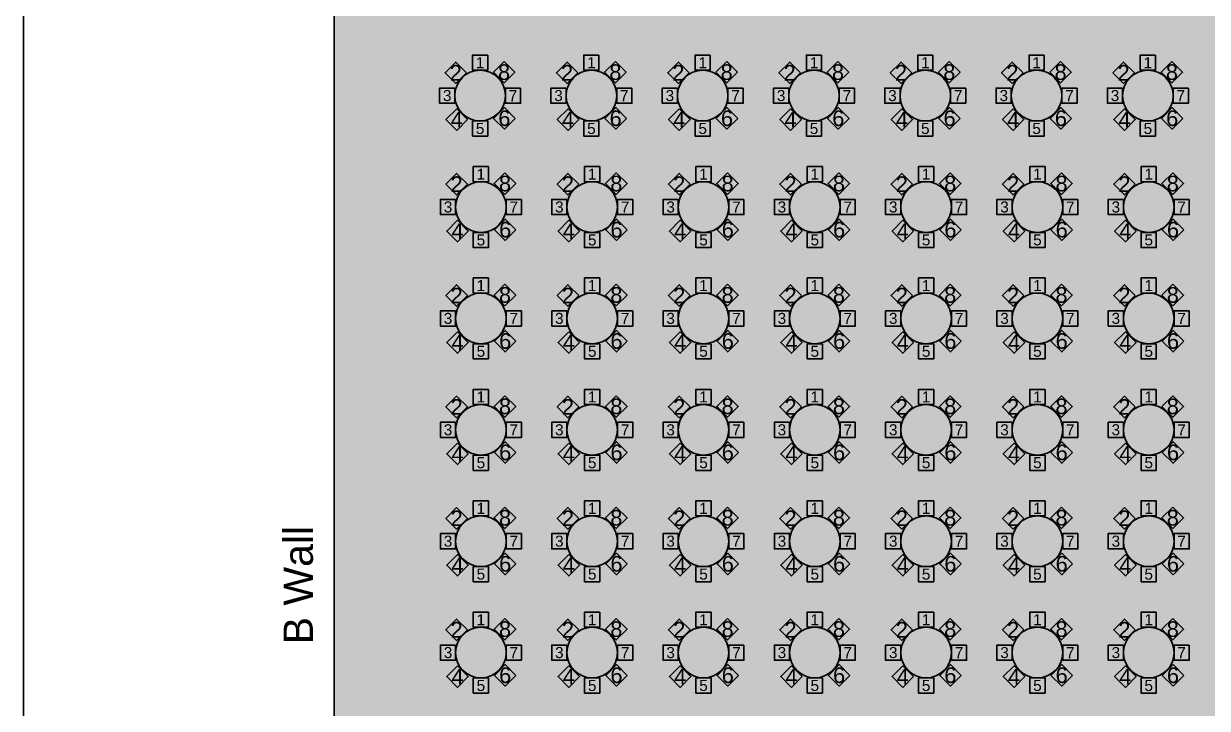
# Model space of a CAD drawing. Header units: feet. Extents: x 280 to 544, y 563 to 815.
# Drawn here: x 279.9 to 396.8, y 679.7 to 747.3 of the extents above; entities that cross this region are included whole.
import ezdxf
from ezdxf.enums import TextEntityAlignment as Align

# ---------------------------------------------------------------- set-up
doc = ezdxf.new("R2010")
doc.units = ezdxf.units.FT
doc.header["$MEASUREMENT"] = 0
for name, color, linetype in [('[labels]', 7, 'Continuous'), ('Background', 7, 'Continuous'), ('Border', 7, 'Continuous'), ('Building', 7, 'Continuous'), ('Layer 1', 7, 'Continuous')]:
    doc.layers.add(name, color=color, linetype=linetype)
doc.styles.add('Arial', font='Arial.ttf')

msp = doc.modelspace()

# ---------------------------------------------------------------- hatches: boundary and pattern name
at = {"layer": 'Background', "lineweight": 0, "true_color": 0xe6e6e6, "transparency": 33554687}
h = msp.add_hatch(color=254, dxfattribs=at)
h.dxf.hatch_style = 1
h.paths.add_polyline_path([(491.79, 760.88), (310.54, 760.88), (310.54, 592.71), (491.79, 592.71)])
at = {"layer": 'Layer 1', "lineweight": 0, "true_color": 0xd5a6bd, "transparency": 33554687}
h = msp.add_hatch(color=9, dxfattribs=at)
edge = h.paths.add_edge_path(flags=0)
edge.add_ellipse((324.96, 740.2), major_axis=(2.5, 0), ratio=1, start_angle=0.0057, end_angle=360, ccw=False)
edge.add_line((327.46, 740.2), (327.46, 740.2))
h = msp.add_hatch(color=9, dxfattribs=at)
edge = h.paths.add_edge_path(flags=0)
edge.add_ellipse((335.96, 740.2), major_axis=(2.5, 0), ratio=1, start_angle=0.0057, end_angle=360, ccw=False)
edge.add_line((338.46, 740.2), (338.46, 740.2))
h = msp.add_hatch(color=9, dxfattribs=at)
edge = h.paths.add_edge_path(flags=0)
edge.add_ellipse((346.96, 740.2), major_axis=(2.5, 0), ratio=1, start_angle=0.0057, end_angle=360, ccw=False)
edge.add_line((349.46, 740.2), (349.46, 740.2))
h = msp.add_hatch(color=9, dxfattribs=at)
edge = h.paths.add_edge_path(flags=0)
edge.add_ellipse((357.96, 740.2), major_axis=(2.5, 0), ratio=1, start_angle=0.0057, end_angle=360, ccw=False)
edge.add_line((360.46, 740.2), (360.46, 740.2))
h = msp.add_hatch(color=9, dxfattribs=at)
edge = h.paths.add_edge_path(flags=0)
edge.add_ellipse((368.96, 740.2), major_axis=(2.5, 0), ratio=1, start_angle=0.0057, end_angle=360, ccw=False)
edge.add_line((371.46, 740.2), (371.46, 740.2))
h = msp.add_hatch(color=9, dxfattribs=at)
edge = h.paths.add_edge_path(flags=0)
edge.add_ellipse((379.96, 740.2), major_axis=(2.5, 0), ratio=1, start_angle=0.0057, end_angle=360, ccw=False)
edge.add_line((382.46, 740.2), (382.46, 740.2))
h = msp.add_hatch(color=9, dxfattribs=at)
edge = h.paths.add_edge_path(flags=0)
edge.add_ellipse((390.96, 740.2), major_axis=(2.5, 0), ratio=1, start_angle=0.0057, end_angle=360, ccw=False)
edge.add_line((393.46, 740.2), (393.46, 740.2))
h = msp.add_hatch(color=9, dxfattribs=at)
edge = h.paths.add_edge_path(flags=0)
edge.add_ellipse((325.04, 729.2), major_axis=(2.5, 0), ratio=1, start_angle=0.0057, end_angle=360, ccw=False)
edge.add_line((327.54, 729.2), (327.54, 729.2))
h = msp.add_hatch(color=9, dxfattribs=at)
edge = h.paths.add_edge_path(flags=0)
edge.add_ellipse((336.04, 729.2), major_axis=(2.5, 0), ratio=1, start_angle=0.0057, end_angle=360, ccw=False)
edge.add_line((338.54, 729.2), (338.54, 729.2))
h = msp.add_hatch(color=9, dxfattribs=at)
edge = h.paths.add_edge_path(flags=0)
edge.add_ellipse((347.04, 729.2), major_axis=(2.5, 0), ratio=1, start_angle=0.0057, end_angle=360, ccw=False)
edge.add_line((349.54, 729.2), (349.54, 729.2))
h = msp.add_hatch(color=9, dxfattribs=at)
edge = h.paths.add_edge_path(flags=0)
edge.add_ellipse((358.04, 729.2), major_axis=(2.5, 0), ratio=1, start_angle=0.0057, end_angle=360, ccw=False)
edge.add_line((360.54, 729.2), (360.54, 729.2))
h = msp.add_hatch(color=9, dxfattribs=at)
edge = h.paths.add_edge_path(flags=0)
edge.add_ellipse((369.04, 729.2), major_axis=(2.5, 0), ratio=1, start_angle=0.0057, end_angle=360, ccw=False)
edge.add_line((371.54, 729.2), (371.54, 729.2))
h = msp.add_hatch(color=9, dxfattribs=at)
edge = h.paths.add_edge_path(flags=0)
edge.add_ellipse((380.04, 729.2), major_axis=(2.5, 0), ratio=1, start_angle=0.0057, end_angle=360, ccw=False)
edge.add_line((382.54, 729.2), (382.54, 729.2))
h = msp.add_hatch(color=9, dxfattribs=at)
edge = h.paths.add_edge_path(flags=0)
edge.add_ellipse((391.04, 729.2), major_axis=(2.5, 0), ratio=1, start_angle=0.0057, end_angle=360, ccw=False)
edge.add_line((393.54, 729.2), (393.54, 729.2))
h = msp.add_hatch(color=9, dxfattribs=at)
edge = h.paths.add_edge_path(flags=0)
edge.add_ellipse((325.04, 718.2), major_axis=(2.5, 0), ratio=1, start_angle=0.0057, end_angle=360, ccw=False)
edge.add_line((327.54, 718.2), (327.54, 718.2))
h = msp.add_hatch(color=9, dxfattribs=at)
edge = h.paths.add_edge_path(flags=0)
edge.add_ellipse((336.04, 718.2), major_axis=(2.5, 0), ratio=1, start_angle=0.0057, end_angle=360, ccw=False)
edge.add_line((338.54, 718.2), (338.54, 718.2))
h = msp.add_hatch(color=9, dxfattribs=at)
edge = h.paths.add_edge_path(flags=0)
edge.add_ellipse((347.04, 718.2), major_axis=(2.5, 0), ratio=1, start_angle=0.0057, end_angle=360, ccw=False)
edge.add_line((349.54, 718.2), (349.54, 718.2))
h = msp.add_hatch(color=9, dxfattribs=at)
edge = h.paths.add_edge_path(flags=0)
edge.add_ellipse((358.04, 718.2), major_axis=(2.5, 0), ratio=1, start_angle=0.0057, end_angle=360, ccw=False)
edge.add_line((360.54, 718.2), (360.54, 718.2))
h = msp.add_hatch(color=9, dxfattribs=at)
edge = h.paths.add_edge_path(flags=0)
edge.add_ellipse((369.04, 718.2), major_axis=(2.5, 0), ratio=1, start_angle=0.0057, end_angle=360, ccw=False)
edge.add_line((371.54, 718.2), (371.54, 718.2))
h = msp.add_hatch(color=9, dxfattribs=at)
edge = h.paths.add_edge_path(flags=0)
edge.add_ellipse((380.04, 718.2), major_axis=(2.5, 0), ratio=1, start_angle=0.0057, end_angle=360, ccw=False)
edge.add_line((382.54, 718.2), (382.54, 718.2))
h = msp.add_hatch(color=9, dxfattribs=at)
edge = h.paths.add_edge_path(flags=0)
edge.add_ellipse((391.04, 718.2), major_axis=(2.5, 0), ratio=1, start_angle=0.0057, end_angle=360, ccw=False)
edge.add_line((393.54, 718.2), (393.54, 718.2))
h = msp.add_hatch(color=9, dxfattribs=at)
edge = h.paths.add_edge_path(flags=0)
edge.add_ellipse((325.04, 707.2), major_axis=(2.5, 0), ratio=1, start_angle=0.0057, end_angle=360, ccw=False)
edge.add_line((327.54, 707.2), (327.54, 707.2))
h = msp.add_hatch(color=9, dxfattribs=at)
edge = h.paths.add_edge_path(flags=0)
edge.add_ellipse((336.04, 707.2), major_axis=(2.5, 0), ratio=1, start_angle=0.0057, end_angle=360, ccw=False)
edge.add_line((338.54, 707.2), (338.54, 707.2))
h = msp.add_hatch(color=9, dxfattribs=at)
edge = h.paths.add_edge_path(flags=0)
edge.add_ellipse((347.04, 707.2), major_axis=(2.5, 0), ratio=1, start_angle=0.0057, end_angle=360, ccw=False)
edge.add_line((349.54, 707.2), (349.54, 707.2))
h = msp.add_hatch(color=9, dxfattribs=at)
edge = h.paths.add_edge_path(flags=0)
edge.add_ellipse((358.04, 707.2), major_axis=(2.5, 0), ratio=1, start_angle=0.0057, end_angle=360, ccw=False)
edge.add_line((360.54, 707.2), (360.54, 707.2))
h = msp.add_hatch(color=9, dxfattribs=at)
edge = h.paths.add_edge_path(flags=0)
edge.add_ellipse((369.04, 707.2), major_axis=(2.5, 0), ratio=1, start_angle=0.0057, end_angle=360, ccw=False)
edge.add_line((371.54, 707.2), (371.54, 707.2))
h = msp.add_hatch(color=9, dxfattribs=at)
edge = h.paths.add_edge_path(flags=0)
edge.add_ellipse((380.04, 707.2), major_axis=(2.5, 0), ratio=1, start_angle=0.0057, end_angle=360, ccw=False)
edge.add_line((382.54, 707.2), (382.54, 707.2))
h = msp.add_hatch(color=9, dxfattribs=at)
edge = h.paths.add_edge_path(flags=0)
edge.add_ellipse((391.04, 707.2), major_axis=(2.5, 0), ratio=1, start_angle=0.0057, end_angle=360, ccw=False)
edge.add_line((393.54, 707.2), (393.54, 707.2))
h = msp.add_hatch(color=9, dxfattribs=at)
edge = h.paths.add_edge_path(flags=0)
edge.add_ellipse((325.04, 696.2), major_axis=(2.5, 0), ratio=1, start_angle=0.0057, end_angle=360, ccw=False)
edge.add_line((327.54, 696.2), (327.54, 696.2))
h = msp.add_hatch(color=9, dxfattribs=at)
edge = h.paths.add_edge_path(flags=0)
edge.add_ellipse((336.04, 696.2), major_axis=(2.5, 0), ratio=1, start_angle=0.0057, end_angle=360, ccw=False)
edge.add_line((338.54, 696.2), (338.54, 696.2))
h = msp.add_hatch(color=9, dxfattribs=at)
edge = h.paths.add_edge_path(flags=0)
edge.add_ellipse((347.04, 696.2), major_axis=(2.5, 0), ratio=1, start_angle=0.0057, end_angle=360, ccw=False)
edge.add_line((349.54, 696.2), (349.54, 696.2))
h = msp.add_hatch(color=9, dxfattribs=at)
edge = h.paths.add_edge_path(flags=0)
edge.add_ellipse((358.04, 696.2), major_axis=(2.5, 0), ratio=1, start_angle=0.0057, end_angle=360, ccw=False)
edge.add_line((360.54, 696.2), (360.54, 696.2))
h = msp.add_hatch(color=9, dxfattribs=at)
edge = h.paths.add_edge_path(flags=0)
edge.add_ellipse((369.04, 696.2), major_axis=(2.5, 0), ratio=1, start_angle=0.0057, end_angle=360, ccw=False)
edge.add_line((371.54, 696.2), (371.54, 696.2))
h = msp.add_hatch(color=9, dxfattribs=at)
edge = h.paths.add_edge_path(flags=0)
edge.add_ellipse((380.04, 696.2), major_axis=(2.5, 0), ratio=1, start_angle=0.0057, end_angle=360, ccw=False)
edge.add_line((382.54, 696.2), (382.54, 696.2))
h = msp.add_hatch(color=9, dxfattribs=at)
edge = h.paths.add_edge_path(flags=0)
edge.add_ellipse((391.04, 696.2), major_axis=(2.5, 0), ratio=1, start_angle=0.0057, end_angle=360, ccw=False)
edge.add_line((393.54, 696.2), (393.54, 696.2))
h = msp.add_hatch(color=9, dxfattribs=at)
edge = h.paths.add_edge_path(flags=0)
edge.add_ellipse((325.04, 685.2), major_axis=(2.5, 0), ratio=1, start_angle=0.0057, end_angle=360, ccw=False)
edge.add_line((327.54, 685.2), (327.54, 685.2))
h = msp.add_hatch(color=9, dxfattribs=at)
edge = h.paths.add_edge_path(flags=0)
edge.add_ellipse((336.04, 685.2), major_axis=(2.5, 0), ratio=1, start_angle=0.0057, end_angle=360, ccw=False)
edge.add_line((338.54, 685.2), (338.54, 685.2))
h = msp.add_hatch(color=9, dxfattribs=at)
edge = h.paths.add_edge_path(flags=0)
edge.add_ellipse((347.04, 685.2), major_axis=(2.5, 0), ratio=1, start_angle=0.0057, end_angle=360, ccw=False)
edge.add_line((349.54, 685.2), (349.54, 685.2))
h = msp.add_hatch(color=9, dxfattribs=at)
edge = h.paths.add_edge_path(flags=0)
edge.add_ellipse((358.04, 685.2), major_axis=(2.5, 0), ratio=1, start_angle=0.0057, end_angle=360, ccw=False)
edge.add_line((360.54, 685.2), (360.54, 685.2))
h = msp.add_hatch(color=9, dxfattribs=at)
edge = h.paths.add_edge_path(flags=0)
edge.add_ellipse((369.04, 685.2), major_axis=(2.5, 0), ratio=1, start_angle=0.0057, end_angle=360, ccw=False)
edge.add_line((371.54, 685.2), (371.54, 685.2))
h = msp.add_hatch(color=9, dxfattribs=at)
edge = h.paths.add_edge_path(flags=0)
edge.add_ellipse((380.04, 685.2), major_axis=(2.5, 0), ratio=1, start_angle=0.0057, end_angle=360, ccw=False)
edge.add_line((382.54, 685.2), (382.54, 685.2))
h = msp.add_hatch(color=9, dxfattribs=at)
edge = h.paths.add_edge_path(flags=0)
edge.add_ellipse((391.04, 685.2), major_axis=(2.5, 0), ratio=1, start_angle=0.0057, end_angle=360, ccw=False)
edge.add_line((393.54, 685.2), (393.54, 685.2))

# ---------------------------------------------------------------- linework, layer by layer
at = {"layer": 'Background', "color": 254, "lineweight": 0, "true_color": 0xe6e6e6, "transparency": 33554687}
msp.add_lwpolyline([(491.79, 760.88), (310.54, 760.88), (310.54, 592.71), (491.79, 592.71)], close=True, dxfattribs=at)
at = {"layer": 'Background', "color": 254, "lineweight": 25, "true_color": 0xe6e6e6}
msp.add_lwpolyline([(491.79, 760.88), (310.54, 760.88), (310.54, 592.71), (491.79, 592.71)], close=True, dxfattribs=at)
at = {"layer": 'Border', "color": 18, "lineweight": 25, "true_color": 0x000000}
msp.add_lwpolyline([(279.85, 562.76), (543.85, 562.76), (543.85, 814.76), (279.85, 814.76)], close=True, dxfattribs=at)
at = {"layer": 'Building', "color": 18, "lineweight": 25, "true_color": 0x000000}
msp.add_lwpolyline([(310.54, 760.88), (310.54, 591.97)], dxfattribs=at)
at = {"layer": 'Layer 1', "color": 18, "lineweight": 25, "true_color": 0x000000}
for points in [[(325.71, 744.2), (324.21, 744.2), (324.21, 742.7), (325.71, 742.7)], [(336.71, 744.2), (335.21, 744.2), (335.21, 742.7), (336.71, 742.7)], [(347.71, 744.2), (346.21, 744.2), (346.21, 742.7), (347.71, 742.7)], [(358.71, 744.2), (357.21, 744.2), (357.21, 742.7), (358.71, 742.7)], [(369.71, 744.2), (368.21, 744.2), (368.21, 742.7), (369.71, 742.7)], [(380.71, 744.2), (379.21, 744.2), (379.21, 742.7), (380.71, 742.7)], [(391.71, 744.2), (390.21, 744.2), (390.21, 742.7), (391.71, 742.7)], [(323.62, 742.46), (322.56, 743.52), (321.5, 742.46), (322.56, 741.4)], [(327.33, 743.57), (326.27, 742.51), (327.33, 741.45), (328.39, 742.51)], [(334.62, 742.46), (333.56, 743.52), (332.5, 742.46), (333.56, 741.4)], [(338.33, 743.57), (337.27, 742.51), (338.33, 741.45), (339.39, 742.51)], [(345.62, 742.46), (344.56, 743.52), (343.5, 742.46), (344.56, 741.4)], [(349.33, 743.57), (348.27, 742.51), (349.33, 741.45), (350.39, 742.51)], [(356.62, 742.46), (355.56, 743.52), (354.5, 742.46), (355.56, 741.4)], [(360.33, 743.57), (359.27, 742.51), (360.33, 741.45), (361.39, 742.51)], [(367.62, 742.46), (366.56, 743.52), (365.5, 742.46), (366.56, 741.4)], [(371.33, 743.57), (370.27, 742.51), (371.33, 741.45), (372.39, 742.51)], [(378.62, 742.46), (377.56, 743.52), (376.5, 742.46), (377.56, 741.4)], [(382.33, 743.57), (381.27, 742.51), (382.33, 741.45), (383.39, 742.51)], [(389.62, 742.46), (388.56, 743.52), (387.5, 742.46), (388.56, 741.4)], [(393.33, 743.57), (392.27, 742.51), (393.33, 741.45), (394.39, 742.51)], [(322.46, 740.95), (320.96, 740.95), (320.96, 739.45), (322.46, 739.45)], [(328.96, 740.95), (327.46, 740.95), (327.46, 739.45), (328.96, 739.45)], [(333.46, 740.95), (331.96, 740.95), (331.96, 739.45), (333.46, 739.45)], [(339.96, 740.95), (338.46, 740.95), (338.46, 739.45), (339.96, 739.45)], [(344.46, 740.95), (342.96, 740.95), (342.96, 739.45), (344.46, 739.45)], [(350.96, 740.95), (349.46, 740.95), (349.46, 739.45), (350.96, 739.45)], [(355.46, 740.95), (353.96, 740.95), (353.96, 739.45), (355.46, 739.45)], [(361.96, 740.95), (360.46, 740.95), (360.46, 739.45), (361.96, 739.45)], [(366.46, 740.95), (364.96, 740.95), (364.96, 739.45), (366.46, 739.45)], [(372.96, 740.95), (371.46, 740.95), (371.46, 739.45), (372.96, 739.45)], [(377.46, 740.95), (375.96, 740.95), (375.96, 739.45), (377.46, 739.45)], [(383.96, 740.95), (382.46, 740.95), (382.46, 739.45), (383.96, 739.45)], [(388.46, 740.95), (386.96, 740.95), (386.96, 739.45), (388.46, 739.45)], [(394.96, 740.95), (393.46, 740.95), (393.46, 739.45), (394.96, 739.45)], [(322.65, 738.89), (321.59, 737.83), (322.65, 736.77), (323.71, 737.83)], [(328.42, 737.96), (327.36, 739.02), (326.3, 737.96), (327.36, 736.9)], [(333.65, 738.89), (332.59, 737.83), (333.65, 736.77), (334.71, 737.83)], [(339.42, 737.96), (338.36, 739.02), (337.3, 737.96), (338.36, 736.9)], [(344.65, 738.89), (343.59, 737.83), (344.65, 736.77), (345.71, 737.83)], [(350.42, 737.96), (349.36, 739.02), (348.3, 737.96), (349.36, 736.9)], [(355.65, 738.89), (354.59, 737.83), (355.65, 736.77), (356.71, 737.83)], [(361.42, 737.96), (360.36, 739.02), (359.3, 737.96), (360.36, 736.9)], [(366.65, 738.89), (365.59, 737.83), (366.65, 736.77), (367.71, 737.83)], [(372.42, 737.96), (371.36, 739.02), (370.3, 737.96), (371.36, 736.9)], [(377.65, 738.89), (376.59, 737.83), (377.65, 736.77), (378.71, 737.83)], [(383.42, 737.96), (382.36, 739.02), (381.3, 737.96), (382.36, 736.9)], [(388.65, 738.89), (387.59, 737.83), (388.65, 736.77), (389.71, 737.83)], [(394.42, 737.96), (393.36, 739.02), (392.3, 737.96), (393.36, 736.9)], [(325.71, 737.7), (324.21, 737.7), (324.21, 736.2), (325.71, 736.2)], [(336.71, 737.7), (335.21, 737.7), (335.21, 736.2), (336.71, 736.2)], [(347.71, 737.7), (346.21, 737.7), (346.21, 736.2), (347.71, 736.2)], [(358.71, 737.7), (357.21, 737.7), (357.21, 736.2), (358.71, 736.2)], [(369.71, 737.7), (368.21, 737.7), (368.21, 736.2), (369.71, 736.2)], [(380.71, 737.7), (379.21, 737.7), (379.21, 736.2), (380.71, 736.2)], [(391.71, 737.7), (390.21, 737.7), (390.21, 736.2), (391.71, 736.2)], [(323.71, 731.46), (322.64, 732.52), (321.58, 731.46), (322.64, 730.4)], [(325.79, 733.2), (324.29, 733.2), (324.29, 731.7), (325.79, 731.7)], [(327.42, 732.57), (326.35, 731.51), (327.42, 730.45), (328.48, 731.51)], [(334.71, 731.46), (333.64, 732.52), (332.58, 731.46), (333.64, 730.4)], [(336.79, 733.2), (335.29, 733.2), (335.29, 731.7), (336.79, 731.7)], [(338.42, 732.57), (337.35, 731.51), (338.42, 730.45), (339.48, 731.51)], [(345.71, 731.46), (344.64, 732.52), (343.58, 731.46), (344.64, 730.4)], [(347.79, 733.2), (346.29, 733.2), (346.29, 731.7), (347.79, 731.7)], [(349.42, 732.57), (348.35, 731.51), (349.42, 730.45), (350.48, 731.51)], [(356.71, 731.46), (355.64, 732.52), (354.58, 731.46), (355.64, 730.4)], [(358.79, 733.2), (357.29, 733.2), (357.29, 731.7), (358.79, 731.7)], [(360.42, 732.57), (359.35, 731.51), (360.42, 730.45), (361.48, 731.51)], [(367.71, 731.46), (366.64, 732.52), (365.58, 731.46), (366.64, 730.4)], [(369.79, 733.2), (368.29, 733.2), (368.29, 731.7), (369.79, 731.7)], [(371.42, 732.57), (370.35, 731.51), (371.42, 730.45), (372.48, 731.51)], [(378.71, 731.46), (377.64, 732.52), (376.58, 731.46), (377.64, 730.4)], [(380.79, 733.2), (379.29, 733.2), (379.29, 731.7), (380.79, 731.7)], [(382.42, 732.57), (381.35, 731.51), (382.42, 730.45), (383.48, 731.51)], [(389.71, 731.46), (388.64, 732.52), (387.58, 731.46), (388.64, 730.4)], [(391.79, 733.2), (390.29, 733.2), (390.29, 731.7), (391.79, 731.7)], [(393.42, 732.57), (392.35, 731.51), (393.42, 730.45), (394.48, 731.51)], [(322.54, 729.95), (321.04, 729.95), (321.04, 728.45), (322.54, 728.45)], [(329.04, 729.95), (327.54, 729.95), (327.54, 728.45), (329.04, 728.45)], [(333.54, 729.95), (332.04, 729.95), (332.04, 728.45), (333.54, 728.45)], [(340.04, 729.95), (338.54, 729.95), (338.54, 728.45), (340.04, 728.45)], [(344.54, 729.95), (343.04, 729.95), (343.04, 728.45), (344.54, 728.45)], [(351.04, 729.95), (349.54, 729.95), (349.54, 728.45), (351.04, 728.45)], [(355.54, 729.95), (354.04, 729.95), (354.04, 728.45), (355.54, 728.45)], [(362.04, 729.95), (360.54, 729.95), (360.54, 728.45), (362.04, 728.45)], [(366.54, 729.95), (365.04, 729.95), (365.04, 728.45), (366.54, 728.45)], [(373.04, 729.95), (371.54, 729.95), (371.54, 728.45), (373.04, 728.45)], [(377.54, 729.95), (376.04, 729.95), (376.04, 728.45), (377.54, 728.45)], [(384.04, 729.95), (382.54, 729.95), (382.54, 728.45), (384.04, 728.45)], [(388.54, 729.95), (387.04, 729.95), (387.04, 728.45), (388.54, 728.45)], [(395.04, 729.95), (393.54, 729.95), (393.54, 728.45), (395.04, 728.45)], [(322.73, 727.89), (321.67, 726.83), (322.73, 725.77), (323.79, 726.83)], [(328.5, 726.96), (327.44, 728.02), (326.38, 726.96), (327.44, 725.9)], [(333.73, 727.89), (332.67, 726.83), (333.73, 725.77), (334.79, 726.83)], [(339.5, 726.96), (338.44, 728.02), (337.38, 726.96), (338.44, 725.9)], [(344.73, 727.89), (343.67, 726.83), (344.73, 725.77), (345.79, 726.83)], [(350.5, 726.96), (349.44, 728.02), (348.38, 726.96), (349.44, 725.9)], [(355.73, 727.89), (354.67, 726.83), (355.73, 725.77), (356.79, 726.83)], [(361.5, 726.96), (360.44, 728.02), (359.38, 726.96), (360.44, 725.9)], [(366.73, 727.89), (365.67, 726.83), (366.73, 725.77), (367.79, 726.83)], [(372.5, 726.96), (371.44, 728.02), (370.38, 726.96), (371.44, 725.9)], [(377.73, 727.89), (376.67, 726.83), (377.73, 725.77), (378.79, 726.83)], [(383.5, 726.96), (382.44, 728.02), (381.38, 726.96), (382.44, 725.9)], [(388.73, 727.89), (387.67, 726.83), (388.73, 725.77), (389.79, 726.83)], [(394.5, 726.96), (393.44, 728.02), (392.38, 726.96), (393.44, 725.9)], [(325.79, 726.7), (324.29, 726.7), (324.29, 725.2), (325.79, 725.2)], [(336.79, 726.7), (335.29, 726.7), (335.29, 725.2), (336.79, 725.2)], [(347.79, 726.7), (346.29, 726.7), (346.29, 725.2), (347.79, 725.2)], [(358.79, 726.7), (357.29, 726.7), (357.29, 725.2), (358.79, 725.2)], [(369.79, 726.7), (368.29, 726.7), (368.29, 725.2), (369.79, 725.2)], [(380.79, 726.7), (379.29, 726.7), (379.29, 725.2), (380.79, 725.2)], [(391.79, 726.7), (390.29, 726.7), (390.29, 725.2), (391.79, 725.2)], [(325.79, 722.2), (324.29, 722.2), (324.29, 720.7), (325.79, 720.7)], [(336.79, 722.2), (335.29, 722.2), (335.29, 720.7), (336.79, 720.7)], [(347.79, 722.2), (346.29, 722.2), (346.29, 720.7), (347.79, 720.7)], [(358.79, 722.2), (357.29, 722.2), (357.29, 720.7), (358.79, 720.7)], [(369.79, 722.2), (368.29, 722.2), (368.29, 720.7), (369.79, 720.7)], [(380.79, 722.2), (379.29, 722.2), (379.29, 720.7), (380.79, 720.7)], [(391.79, 722.2), (390.29, 722.2), (390.29, 720.7), (391.79, 720.7)], [(323.71, 720.46), (322.64, 721.52), (321.58, 720.46), (322.64, 719.4)], [(327.42, 721.57), (326.35, 720.51), (327.42, 719.45), (328.48, 720.51)], [(334.71, 720.46), (333.64, 721.52), (332.58, 720.46), (333.64, 719.4)], [(338.42, 721.57), (337.35, 720.51), (338.42, 719.45), (339.48, 720.51)], [(345.71, 720.46), (344.64, 721.52), (343.58, 720.46), (344.64, 719.4)], [(349.42, 721.57), (348.35, 720.51), (349.42, 719.45), (350.48, 720.51)], [(356.71, 720.46), (355.64, 721.52), (354.58, 720.46), (355.64, 719.4)], [(360.42, 721.57), (359.35, 720.51), (360.42, 719.45), (361.48, 720.51)], [(367.71, 720.46), (366.64, 721.52), (365.58, 720.46), (366.64, 719.4)], [(371.42, 721.57), (370.35, 720.51), (371.42, 719.45), (372.48, 720.51)], [(378.71, 720.46), (377.64, 721.52), (376.58, 720.46), (377.64, 719.4)], [(382.42, 721.57), (381.35, 720.51), (382.42, 719.45), (383.48, 720.51)], [(389.71, 720.46), (388.64, 721.52), (387.58, 720.46), (388.64, 719.4)], [(393.42, 721.57), (392.35, 720.51), (393.42, 719.45), (394.48, 720.51)], [(322.54, 718.95), (321.04, 718.95), (321.04, 717.45), (322.54, 717.45)], [(329.04, 718.95), (327.54, 718.95), (327.54, 717.45), (329.04, 717.45)], [(333.54, 718.95), (332.04, 718.95), (332.04, 717.45), (333.54, 717.45)], [(340.04, 718.95), (338.54, 718.95), (338.54, 717.45), (340.04, 717.45)], [(344.54, 718.95), (343.04, 718.95), (343.04, 717.45), (344.54, 717.45)], [(351.04, 718.95), (349.54, 718.95), (349.54, 717.45), (351.04, 717.45)], [(355.54, 718.95), (354.04, 718.95), (354.04, 717.45), (355.54, 717.45)], [(362.04, 718.95), (360.54, 718.95), (360.54, 717.45), (362.04, 717.45)], [(366.54, 718.95), (365.04, 718.95), (365.04, 717.45), (366.54, 717.45)], [(373.04, 718.95), (371.54, 718.95), (371.54, 717.45), (373.04, 717.45)], [(377.54, 718.95), (376.04, 718.95), (376.04, 717.45), (377.54, 717.45)], [(384.04, 718.95), (382.54, 718.95), (382.54, 717.45), (384.04, 717.45)], [(388.54, 718.95), (387.04, 718.95), (387.04, 717.45), (388.54, 717.45)], [(395.04, 718.95), (393.54, 718.95), (393.54, 717.45), (395.04, 717.45)], [(322.73, 716.89), (321.67, 715.83), (322.73, 714.77), (323.79, 715.83)], [(328.5, 715.96), (327.44, 717.02), (326.38, 715.96), (327.44, 714.9)], [(333.73, 716.89), (332.67, 715.83), (333.73, 714.77), (334.79, 715.83)], [(339.5, 715.96), (338.44, 717.02), (337.38, 715.96), (338.44, 714.9)], [(344.73, 716.89), (343.67, 715.83), (344.73, 714.77), (345.79, 715.83)], [(350.5, 715.96), (349.44, 717.02), (348.38, 715.96), (349.44, 714.9)], [(355.73, 716.89), (354.67, 715.83), (355.73, 714.77), (356.79, 715.83)], [(361.5, 715.96), (360.44, 717.02), (359.38, 715.96), (360.44, 714.9)], [(366.73, 716.89), (365.67, 715.83), (366.73, 714.77), (367.79, 715.83)], [(372.5, 715.96), (371.44, 717.02), (370.38, 715.96), (371.44, 714.9)], [(377.73, 716.89), (376.67, 715.83), (377.73, 714.77), (378.79, 715.83)], [(383.5, 715.96), (382.44, 717.02), (381.38, 715.96), (382.44, 714.9)], [(388.73, 716.89), (387.67, 715.83), (388.73, 714.77), (389.79, 715.83)], [(394.5, 715.96), (393.44, 717.02), (392.38, 715.96), (393.44, 714.9)], [(325.79, 715.7), (324.29, 715.7), (324.29, 714.2), (325.79, 714.2)], [(336.79, 715.7), (335.29, 715.7), (335.29, 714.2), (336.79, 714.2)], [(347.79, 715.7), (346.29, 715.7), (346.29, 714.2), (347.79, 714.2)], [(358.79, 715.7), (357.29, 715.7), (357.29, 714.2), (358.79, 714.2)], [(369.79, 715.7), (368.29, 715.7), (368.29, 714.2), (369.79, 714.2)], [(380.79, 715.7), (379.29, 715.7), (379.29, 714.2), (380.79, 714.2)], [(391.79, 715.7), (390.29, 715.7), (390.29, 714.2), (391.79, 714.2)], [(323.71, 709.46), (322.64, 710.52), (321.58, 709.46), (322.64, 708.4)], [(325.79, 711.2), (324.29, 711.2), (324.29, 709.7), (325.79, 709.7)], [(327.42, 710.57), (326.35, 709.51), (327.42, 708.45), (328.48, 709.51)], [(334.71, 709.46), (333.64, 710.52), (332.58, 709.46), (333.64, 708.4)], [(336.79, 711.2), (335.29, 711.2), (335.29, 709.7), (336.79, 709.7)], [(338.42, 710.57), (337.35, 709.51), (338.42, 708.45), (339.48, 709.51)], [(345.71, 709.46), (344.64, 710.52), (343.58, 709.46), (344.64, 708.4)], [(347.79, 711.2), (346.29, 711.2), (346.29, 709.7), (347.79, 709.7)], [(349.42, 710.57), (348.35, 709.51), (349.42, 708.45), (350.48, 709.51)], [(356.71, 709.46), (355.64, 710.52), (354.58, 709.46), (355.64, 708.4)], [(358.79, 711.2), (357.29, 711.2), (357.29, 709.7), (358.79, 709.7)], [(360.42, 710.57), (359.35, 709.51), (360.42, 708.45), (361.48, 709.51)], [(367.71, 709.46), (366.64, 710.52), (365.58, 709.46), (366.64, 708.4)], [(369.79, 711.2), (368.29, 711.2), (368.29, 709.7), (369.79, 709.7)], [(371.42, 710.57), (370.35, 709.51), (371.42, 708.45), (372.48, 709.51)], [(378.71, 709.46), (377.64, 710.52), (376.58, 709.46), (377.64, 708.4)], [(380.79, 711.2), (379.29, 711.2), (379.29, 709.7), (380.79, 709.7)], [(382.42, 710.57), (381.35, 709.51), (382.42, 708.45), (383.48, 709.51)], [(389.71, 709.46), (388.64, 710.52), (387.58, 709.46), (388.64, 708.4)], [(391.79, 711.2), (390.29, 711.2), (390.29, 709.7), (391.79, 709.7)], [(393.42, 710.57), (392.35, 709.51), (393.42, 708.45), (394.48, 709.51)], [(322.54, 707.95), (321.04, 707.95), (321.04, 706.45), (322.54, 706.45)], [(329.04, 707.95), (327.54, 707.95), (327.54, 706.45), (329.04, 706.45)], [(333.54, 707.95), (332.04, 707.95), (332.04, 706.45), (333.54, 706.45)], [(340.04, 707.95), (338.54, 707.95), (338.54, 706.45), (340.04, 706.45)], [(344.54, 707.95), (343.04, 707.95), (343.04, 706.45), (344.54, 706.45)], [(351.04, 707.95), (349.54, 707.95), (349.54, 706.45), (351.04, 706.45)], [(355.54, 707.95), (354.04, 707.95), (354.04, 706.45), (355.54, 706.45)], [(362.04, 707.95), (360.54, 707.95), (360.54, 706.45), (362.04, 706.45)], [(366.54, 707.95), (365.04, 707.95), (365.04, 706.45), (366.54, 706.45)], [(373.04, 707.95), (371.54, 707.95), (371.54, 706.45), (373.04, 706.45)], [(377.54, 707.95), (376.04, 707.95), (376.04, 706.45), (377.54, 706.45)], [(384.04, 707.95), (382.54, 707.95), (382.54, 706.45), (384.04, 706.45)], [(388.54, 707.95), (387.04, 707.95), (387.04, 706.45), (388.54, 706.45)], [(395.04, 707.95), (393.54, 707.95), (393.54, 706.45), (395.04, 706.45)], [(322.73, 705.89), (321.67, 704.83), (322.73, 703.77), (323.79, 704.83)], [(328.5, 704.96), (327.44, 706.02), (326.38, 704.96), (327.44, 703.9)], [(333.73, 705.89), (332.67, 704.83), (333.73, 703.77), (334.79, 704.83)], [(339.5, 704.96), (338.44, 706.02), (337.38, 704.96), (338.44, 703.9)], [(344.73, 705.89), (343.67, 704.83), (344.73, 703.77), (345.79, 704.83)], [(350.5, 704.96), (349.44, 706.02), (348.38, 704.96), (349.44, 703.9)], [(355.73, 705.89), (354.67, 704.83), (355.73, 703.77), (356.79, 704.83)], [(361.5, 704.96), (360.44, 706.02), (359.38, 704.96), (360.44, 703.9)], [(366.73, 705.89), (365.67, 704.83), (366.73, 703.77), (367.79, 704.83)], [(372.5, 704.96), (371.44, 706.02), (370.38, 704.96), (371.44, 703.9)], [(377.73, 705.89), (376.67, 704.83), (377.73, 703.77), (378.79, 704.83)], [(383.5, 704.96), (382.44, 706.02), (381.38, 704.96), (382.44, 703.9)], [(388.73, 705.89), (387.67, 704.83), (388.73, 703.77), (389.79, 704.83)], [(394.5, 704.96), (393.44, 706.02), (392.38, 704.96), (393.44, 703.9)], [(325.79, 704.7), (324.29, 704.7), (324.29, 703.2), (325.79, 703.2)], [(336.79, 704.7), (335.29, 704.7), (335.29, 703.2), (336.79, 703.2)], [(347.79, 704.7), (346.29, 704.7), (346.29, 703.2), (347.79, 703.2)], [(358.79, 704.7), (357.29, 704.7), (357.29, 703.2), (358.79, 703.2)], [(369.79, 704.7), (368.29, 704.7), (368.29, 703.2), (369.79, 703.2)], [(380.79, 704.7), (379.29, 704.7), (379.29, 703.2), (380.79, 703.2)], [(391.79, 704.7), (390.29, 704.7), (390.29, 703.2), (391.79, 703.2)], [(325.79, 700.2), (324.29, 700.2), (324.29, 698.7), (325.79, 698.7)], [(327.42, 699.57), (326.35, 698.51), (327.42, 697.45), (328.48, 698.51)], [(336.79, 700.2), (335.29, 700.2), (335.29, 698.7), (336.79, 698.7)], [(338.42, 699.57), (337.35, 698.51), (338.42, 697.45), (339.48, 698.51)], [(347.79, 700.2), (346.29, 700.2), (346.29, 698.7), (347.79, 698.7)], [(349.42, 699.57), (348.35, 698.51), (349.42, 697.45), (350.48, 698.51)], [(358.79, 700.2), (357.29, 700.2), (357.29, 698.7), (358.79, 698.7)], [(360.42, 699.57), (359.35, 698.51), (360.42, 697.45), (361.48, 698.51)], [(369.79, 700.2), (368.29, 700.2), (368.29, 698.7), (369.79, 698.7)], [(371.42, 699.57), (370.35, 698.51), (371.42, 697.45), (372.48, 698.51)], [(380.79, 700.2), (379.29, 700.2), (379.29, 698.7), (380.79, 698.7)], [(382.42, 699.57), (381.35, 698.51), (382.42, 697.45), (383.48, 698.51)], [(391.79, 700.2), (390.29, 700.2), (390.29, 698.7), (391.79, 698.7)], [(393.42, 699.57), (392.35, 698.51), (393.42, 697.45), (394.48, 698.51)], [(323.71, 698.46), (322.64, 699.52), (321.58, 698.46), (322.64, 697.4)], [(334.71, 698.46), (333.64, 699.52), (332.58, 698.46), (333.64, 697.4)], [(345.71, 698.46), (344.64, 699.52), (343.58, 698.46), (344.64, 697.4)], [(356.71, 698.46), (355.64, 699.52), (354.58, 698.46), (355.64, 697.4)], [(367.71, 698.46), (366.64, 699.52), (365.58, 698.46), (366.64, 697.4)], [(378.71, 698.46), (377.64, 699.52), (376.58, 698.46), (377.64, 697.4)], [(389.71, 698.46), (388.64, 699.52), (387.58, 698.46), (388.64, 697.4)], [(322.54, 696.95), (321.04, 696.95), (321.04, 695.45), (322.54, 695.45)], [(329.04, 696.95), (327.54, 696.95), (327.54, 695.45), (329.04, 695.45)], [(333.54, 696.95), (332.04, 696.95), (332.04, 695.45), (333.54, 695.45)], [(340.04, 696.95), (338.54, 696.95), (338.54, 695.45), (340.04, 695.45)], [(344.54, 696.95), (343.04, 696.95), (343.04, 695.45), (344.54, 695.45)], [(351.04, 696.95), (349.54, 696.95), (349.54, 695.45), (351.04, 695.45)], [(355.54, 696.95), (354.04, 696.95), (354.04, 695.45), (355.54, 695.45)], [(362.04, 696.95), (360.54, 696.95), (360.54, 695.45), (362.04, 695.45)], [(366.54, 696.95), (365.04, 696.95), (365.04, 695.45), (366.54, 695.45)], [(373.04, 696.95), (371.54, 696.95), (371.54, 695.45), (373.04, 695.45)], [(377.54, 696.95), (376.04, 696.95), (376.04, 695.45), (377.54, 695.45)], [(384.04, 696.95), (382.54, 696.95), (382.54, 695.45), (384.04, 695.45)], [(388.54, 696.95), (387.04, 696.95), (387.04, 695.45), (388.54, 695.45)], [(395.04, 696.95), (393.54, 696.95), (393.54, 695.45), (395.04, 695.45)], [(322.73, 694.89), (321.67, 693.83), (322.73, 692.77), (323.79, 693.83)], [(328.5, 693.96), (327.44, 695.02), (326.38, 693.96), (327.44, 692.9)], [(333.73, 694.89), (332.67, 693.83), (333.73, 692.77), (334.79, 693.83)], [(339.5, 693.96), (338.44, 695.02), (337.38, 693.96), (338.44, 692.9)], [(344.73, 694.89), (343.67, 693.83), (344.73, 692.77), (345.79, 693.83)], [(350.5, 693.96), (349.44, 695.02), (348.38, 693.96), (349.44, 692.9)], [(355.73, 694.89), (354.67, 693.83), (355.73, 692.77), (356.79, 693.83)], [(361.5, 693.96), (360.44, 695.02), (359.38, 693.96), (360.44, 692.9)], [(366.73, 694.89), (365.67, 693.83), (366.73, 692.77), (367.79, 693.83)], [(372.5, 693.96), (371.44, 695.02), (370.38, 693.96), (371.44, 692.9)], [(377.73, 694.89), (376.67, 693.83), (377.73, 692.77), (378.79, 693.83)], [(383.5, 693.96), (382.44, 695.02), (381.38, 693.96), (382.44, 692.9)], [(388.73, 694.89), (387.67, 693.83), (388.73, 692.77), (389.79, 693.83)], [(394.5, 693.96), (393.44, 695.02), (392.38, 693.96), (393.44, 692.9)], [(325.79, 693.7), (324.29, 693.7), (324.29, 692.2), (325.79, 692.2)], [(336.79, 693.7), (335.29, 693.7), (335.29, 692.2), (336.79, 692.2)], [(347.79, 693.7), (346.29, 693.7), (346.29, 692.2), (347.79, 692.2)], [(358.79, 693.7), (357.29, 693.7), (357.29, 692.2), (358.79, 692.2)], [(369.79, 693.7), (368.29, 693.7), (368.29, 692.2), (369.79, 692.2)], [(380.79, 693.7), (379.29, 693.7), (379.29, 692.2), (380.79, 692.2)], [(391.79, 693.7), (390.29, 693.7), (390.29, 692.2), (391.79, 692.2)], [(325.79, 689.2), (324.29, 689.2), (324.29, 687.7), (325.79, 687.7)], [(336.79, 689.2), (335.29, 689.2), (335.29, 687.7), (336.79, 687.7)], [(347.79, 689.2), (346.29, 689.2), (346.29, 687.7), (347.79, 687.7)], [(358.79, 689.2), (357.29, 689.2), (357.29, 687.7), (358.79, 687.7)], [(369.79, 689.2), (368.29, 689.2), (368.29, 687.7), (369.79, 687.7)], [(380.79, 689.2), (379.29, 689.2), (379.29, 687.7), (380.79, 687.7)], [(391.79, 689.2), (390.29, 689.2), (390.29, 687.7), (391.79, 687.7)], [(323.71, 687.46), (322.64, 688.52), (321.58, 687.46), (322.64, 686.4)], [(327.42, 688.57), (326.35, 687.51), (327.42, 686.45), (328.48, 687.51)], [(334.71, 687.46), (333.64, 688.52), (332.58, 687.46), (333.64, 686.4)], [(338.42, 688.57), (337.35, 687.51), (338.42, 686.45), (339.48, 687.51)], [(345.71, 687.46), (344.64, 688.52), (343.58, 687.46), (344.64, 686.4)], [(349.42, 688.57), (348.35, 687.51), (349.42, 686.45), (350.48, 687.51)], [(356.71, 687.46), (355.64, 688.52), (354.58, 687.46), (355.64, 686.4)], [(360.42, 688.57), (359.35, 687.51), (360.42, 686.45), (361.48, 687.51)], [(367.71, 687.46), (366.64, 688.52), (365.58, 687.46), (366.64, 686.4)], [(371.42, 688.57), (370.35, 687.51), (371.42, 686.45), (372.48, 687.51)], [(378.71, 687.46), (377.64, 688.52), (376.58, 687.46), (377.64, 686.4)], [(382.42, 688.57), (381.35, 687.51), (382.42, 686.45), (383.48, 687.51)], [(389.71, 687.46), (388.64, 688.52), (387.58, 687.46), (388.64, 686.4)], [(393.42, 688.57), (392.35, 687.51), (393.42, 686.45), (394.48, 687.51)], [(322.54, 685.95), (321.04, 685.95), (321.04, 684.45), (322.54, 684.45)], [(329.04, 685.95), (327.54, 685.95), (327.54, 684.45), (329.04, 684.45)], [(333.54, 685.95), (332.04, 685.95), (332.04, 684.45), (333.54, 684.45)], [(340.04, 685.95), (338.54, 685.95), (338.54, 684.45), (340.04, 684.45)], [(344.54, 685.95), (343.04, 685.95), (343.04, 684.45), (344.54, 684.45)], [(351.04, 685.95), (349.54, 685.95), (349.54, 684.45), (351.04, 684.45)], [(355.54, 685.95), (354.04, 685.95), (354.04, 684.45), (355.54, 684.45)], [(362.04, 685.95), (360.54, 685.95), (360.54, 684.45), (362.04, 684.45)], [(366.54, 685.95), (365.04, 685.95), (365.04, 684.45), (366.54, 684.45)], [(373.04, 685.95), (371.54, 685.95), (371.54, 684.45), (373.04, 684.45)], [(377.54, 685.95), (376.04, 685.95), (376.04, 684.45), (377.54, 684.45)], [(384.04, 685.95), (382.54, 685.95), (382.54, 684.45), (384.04, 684.45)], [(388.54, 685.95), (387.04, 685.95), (387.04, 684.45), (388.54, 684.45)], [(395.04, 685.95), (393.54, 685.95), (393.54, 684.45), (395.04, 684.45)], [(322.73, 683.89), (321.67, 682.83), (322.73, 681.77), (323.79, 682.83)], [(328.5, 682.96), (327.44, 684.02), (326.38, 682.96), (327.44, 681.9)], [(333.73, 683.89), (332.67, 682.83), (333.73, 681.77), (334.79, 682.83)], [(339.5, 682.96), (338.44, 684.02), (337.38, 682.96), (338.44, 681.9)], [(344.73, 683.89), (343.67, 682.83), (344.73, 681.77), (345.79, 682.83)], [(350.5, 682.96), (349.44, 684.02), (348.38, 682.96), (349.44, 681.9)], [(355.73, 683.89), (354.67, 682.83), (355.73, 681.77), (356.79, 682.83)], [(361.5, 682.96), (360.44, 684.02), (359.38, 682.96), (360.44, 681.9)], [(366.73, 683.89), (365.67, 682.83), (366.73, 681.77), (367.79, 682.83)], [(372.5, 682.96), (371.44, 684.02), (370.38, 682.96), (371.44, 681.9)], [(377.73, 683.89), (376.67, 682.83), (377.73, 681.77), (378.79, 682.83)], [(383.5, 682.96), (382.44, 684.02), (381.38, 682.96), (382.44, 681.9)], [(388.73, 683.89), (387.67, 682.83), (388.73, 681.77), (389.79, 682.83)], [(394.5, 682.96), (393.44, 684.02), (392.38, 682.96), (393.44, 681.9)], [(325.79, 682.7), (324.29, 682.7), (324.29, 681.2), (325.79, 681.2)], [(336.79, 682.7), (335.29, 682.7), (335.29, 681.2), (336.79, 681.2)], [(347.79, 682.7), (346.29, 682.7), (346.29, 681.2), (347.79, 681.2)], [(358.79, 682.7), (357.29, 682.7), (357.29, 681.2), (358.79, 681.2)], [(369.79, 682.7), (368.29, 682.7), (368.29, 681.2), (369.79, 681.2)], [(380.79, 682.7), (379.29, 682.7), (379.29, 681.2), (380.79, 681.2)], [(391.79, 682.7), (390.29, 682.7), (390.29, 681.2), (391.79, 681.2)]]:
    msp.add_lwpolyline(points, close=True, dxfattribs=at)
for centre in [(324.96, 740.2), (335.96, 740.2), (346.96, 740.2), (357.96, 740.2), (368.96, 740.2), (379.96, 740.2), (390.96, 740.2), (325.04, 729.2), (336.04, 729.2), (347.04, 729.2), (358.04, 729.2), (369.04, 729.2), (380.04, 729.2), (391.04, 729.2), (325.04, 718.2), (336.04, 718.2), (347.04, 718.2), (358.04, 718.2), (369.04, 718.2), (380.04, 718.2), (391.04, 718.2), (325.04, 707.2), (336.04, 707.2), (347.04, 707.2), (358.04, 707.2), (369.04, 707.2), (380.04, 707.2), (391.04, 707.2), (325.04, 696.2), (336.04, 696.2), (347.04, 696.2), (358.04, 696.2), (369.04, 696.2), (380.04, 696.2), (391.04, 696.2), (325.04, 685.2), (336.04, 685.2), (347.04, 685.2), (358.04, 685.2), (369.04, 685.2), (380.04, 685.2), (391.04, 685.2)]:
    msp.add_ellipse(centre, major_axis=(2.5, 0), ratio=1, dxfattribs=at)

# ---------------------------------------------------------------- texts
at = {"layer": '[labels]', "color": 18, "true_color": 0x000000, "attachment_point": 5, "line_spacing_factor": 0.85, "style": 'Arial'}
for s, insert, char_height, width in [('1', (324.96, 743.45), 1.09, 1.5), ('1', (335.96, 743.45), 1.09, 1.5), ('1', (346.96, 743.45), 1.09, 1.5), ('1', (357.96, 743.45), 1.09, 1.5), ('1', (368.96, 743.45), 1.09, 1.5), ('1', (379.96, 743.45), 1.09, 1.5), ('1', (390.96, 743.45), 1.09, 1.5), ('2', (322.56, 742.46), 1.54, 2.1213), ('8', (327.33, 742.51), 1.54, 2.1213), ('2', (333.56, 742.46), 1.54, 2.1213), ('8', (338.33, 742.51), 1.54, 2.1213), ('2', (344.56, 742.46), 1.54, 2.1213), ('8', (349.33, 742.51), 1.54, 2.1213), ('2', (355.56, 742.46), 1.54, 2.1213), ('8', (360.33, 742.51), 1.54, 2.1213), ('2', (366.56, 742.46), 1.54, 2.1213), ('8', (371.33, 742.51), 1.54, 2.1213), ('2', (377.56, 742.46), 1.54, 2.1213), ('8', (382.33, 742.51), 1.54, 2.1213), ('2', (388.56, 742.46), 1.54, 2.1213), ('8', (393.33, 742.51), 1.54, 2.1213), ('3', (321.71, 740.2), 1.09, 1.5), ('7', (328.21, 740.2), 1.09, 1.5), ('3', (332.71, 740.2), 1.09, 1.5), ('7', (339.21, 740.2), 1.09, 1.5), ('3', (343.71, 740.2), 1.09, 1.5), ('7', (350.21, 740.2), 1.09, 1.5), ('3', (354.71, 740.2), 1.09, 1.5), ('7', (361.21, 740.2), 1.09, 1.5), ('3', (365.71, 740.2), 1.09, 1.5), ('7', (372.21, 740.2), 1.09, 1.5), ('3', (376.71, 740.2), 1.09, 1.5), ('7', (383.21, 740.2), 1.09, 1.5), ('3', (387.71, 740.2), 1.09, 1.5), ('7', (394.21, 740.2), 1.09, 1.5), ('4', (322.65, 737.83), 1.54, 2.1213), ('6', (327.36, 737.96), 1.54, 2.1213), ('4', (333.65, 737.83), 1.54, 2.1213), ('6', (338.36, 737.96), 1.54, 2.1213), ('4', (344.65, 737.83), 1.54, 2.1213), ('6', (349.36, 737.96), 1.54, 2.1213), ('4', (355.65, 737.83), 1.54, 2.1213), ('6', (360.36, 737.96), 1.54, 2.1213), ('4', (366.65, 737.83), 1.54, 2.1213), ('6', (371.36, 737.96), 1.54, 2.1213), ('4', (377.65, 737.83), 1.54, 2.1213), ('6', (382.36, 737.96), 1.54, 2.1213), ('4', (388.65, 737.83), 1.54, 2.1213), ('6', (393.36, 737.96), 1.54, 2.1213), ('5', (324.96, 736.95), 1.09, 1.5), ('5', (335.96, 736.95), 1.09, 1.5), ('5', (346.96, 736.95), 1.09, 1.5), ('5', (357.96, 736.95), 1.09, 1.5), ('5', (368.96, 736.95), 1.09, 1.5), ('5', (379.96, 736.95), 1.09, 1.5), ('5', (390.96, 736.95), 1.09, 1.5), ('1', (325.04, 732.45), 1.09, 1.5), ('8', (327.42, 731.51), 1.54, 2.1213), ('1', (336.04, 732.45), 1.09, 1.5), ('8', (338.42, 731.51), 1.54, 2.1213), ('1', (347.04, 732.45), 1.09, 1.5), ('8', (349.42, 731.51), 1.54, 2.1213), ('1', (358.04, 732.45), 1.09, 1.5), ('8', (360.42, 731.51), 1.54, 2.1213), ('1', (369.04, 732.45), 1.09, 1.5), ('8', (371.42, 731.51), 1.54, 2.1213), ('1', (380.04, 732.45), 1.09, 1.5), ('8', (382.42, 731.51), 1.54, 2.1213), ('1', (391.04, 732.45), 1.09, 1.5), ('8', (393.42, 731.51), 1.54, 2.1213), ('2', (322.64, 731.46), 1.54, 2.1213), ('2', (333.64, 731.46), 1.54, 2.1213), ('2', (344.64, 731.46), 1.54, 2.1213), ('2', (355.64, 731.46), 1.54, 2.1213), ('2', (366.64, 731.46), 1.54, 2.1213), ('2', (377.64, 731.46), 1.54, 2.1213), ('2', (388.64, 731.46), 1.54, 2.1213), ('3', (321.79, 729.2), 1.09, 1.5), ('7', (328.29, 729.2), 1.09, 1.5), ('3', (332.79, 729.2), 1.09, 1.5), ('7', (339.29, 729.2), 1.09, 1.5), ('3', (343.79, 729.2), 1.09, 1.5), ('7', (350.29, 729.2), 1.09, 1.5), ('3', (354.79, 729.2), 1.09, 1.5), ('7', (361.29, 729.2), 1.09, 1.5), ('3', (365.79, 729.2), 1.09, 1.5), ('7', (372.29, 729.2), 1.09, 1.5), ('3', (376.79, 729.2), 1.09, 1.5), ('7', (383.29, 729.2), 1.09, 1.5), ('3', (387.79, 729.2), 1.09, 1.5), ('7', (394.29, 729.2), 1.09, 1.5), ('6', (327.44, 726.96), 1.54, 2.1213), ('6', (338.44, 726.96), 1.54, 2.1213), ('6', (349.44, 726.96), 1.54, 2.1213), ('6', (360.44, 726.96), 1.54, 2.1213), ('6', (371.44, 726.96), 1.54, 2.1213), ('6', (382.44, 726.96), 1.54, 2.1213), ('6', (393.44, 726.96), 1.54, 2.1213), ('4', (322.73, 726.83), 1.54, 2.1213), ('5', (325.04, 725.95), 1.09, 1.5), ('4', (333.73, 726.83), 1.54, 2.1213), ('5', (336.04, 725.95), 1.09, 1.5), ('4', (344.73, 726.83), 1.54, 2.1213), ('5', (347.04, 725.95), 1.09, 1.5), ('4', (355.73, 726.83), 1.54, 2.1213), ('5', (358.04, 725.95), 1.09, 1.5), ('4', (366.73, 726.83), 1.54, 2.1213), ('5', (369.04, 725.95), 1.09, 1.5), ('4', (377.73, 726.83), 1.54, 2.1213), ('5', (380.04, 725.95), 1.09, 1.5), ('4', (388.73, 726.83), 1.54, 2.1213), ('5', (391.04, 725.95), 1.09, 1.5), ('1', (325.04, 721.45), 1.09, 1.5), ('1', (336.04, 721.45), 1.09, 1.5), ('1', (347.04, 721.45), 1.09, 1.5), ('1', (358.04, 721.45), 1.09, 1.5), ('1', (369.04, 721.45), 1.09, 1.5), ('1', (380.04, 721.45), 1.09, 1.5), ('1', (391.04, 721.45), 1.09, 1.5), ('2', (322.64, 720.46), 1.54, 2.1213), ('8', (327.42, 720.51), 1.54, 2.1213), ('2', (333.64, 720.46), 1.54, 2.1213), ('8', (338.42, 720.51), 1.54, 2.1213), ('2', (344.64, 720.46), 1.54, 2.1213), ('8', (349.42, 720.51), 1.54, 2.1213), ('2', (355.64, 720.46), 1.54, 2.1213), ('8', (360.42, 720.51), 1.54, 2.1213), ('2', (366.64, 720.46), 1.54, 2.1213), ('8', (371.42, 720.51), 1.54, 2.1213), ('2', (377.64, 720.46), 1.54, 2.1213), ('8', (382.42, 720.51), 1.54, 2.1213), ('2', (388.64, 720.46), 1.54, 2.1213), ('8', (393.42, 720.51), 1.54, 2.1213), ('3', (321.79, 718.2), 1.09, 1.5), ('7', (328.29, 718.2), 1.09, 1.5), ('3', (332.79, 718.2), 1.09, 1.5), ('7', (339.29, 718.2), 1.09, 1.5), ('3', (343.79, 718.2), 1.09, 1.5), ('7', (350.29, 718.2), 1.09, 1.5), ('3', (354.79, 718.2), 1.09, 1.5), ('7', (361.29, 718.2), 1.09, 1.5), ('3', (365.79, 718.2), 1.09, 1.5), ('7', (372.29, 718.2), 1.09, 1.5), ('3', (376.79, 718.2), 1.09, 1.5), ('7', (383.29, 718.2), 1.09, 1.5), ('3', (387.79, 718.2), 1.09, 1.5), ('7', (394.29, 718.2), 1.09, 1.5), ('4', (322.73, 715.83), 1.54, 2.1213), ('6', (327.44, 715.96), 1.54, 2.1213), ('4', (333.73, 715.83), 1.54, 2.1213), ('6', (338.44, 715.96), 1.54, 2.1213), ('4', (344.73, 715.83), 1.54, 2.1213), ('6', (349.44, 715.96), 1.54, 2.1213), ('4', (355.73, 715.83), 1.54, 2.1213), ('6', (360.44, 715.96), 1.54, 2.1213), ('4', (366.73, 715.83), 1.54, 2.1213), ('6', (371.44, 715.96), 1.54, 2.1213), ('4', (377.73, 715.83), 1.54, 2.1213), ('6', (382.44, 715.96), 1.54, 2.1213), ('4', (388.73, 715.83), 1.54, 2.1213), ('6', (393.44, 715.96), 1.54, 2.1213), ('5', (325.04, 714.95), 1.09, 1.5), ('5', (336.04, 714.95), 1.09, 1.5), ('5', (347.04, 714.95), 1.09, 1.5), ('5', (358.04, 714.95), 1.09, 1.5), ('5', (369.04, 714.95), 1.09, 1.5), ('5', (380.04, 714.95), 1.09, 1.5), ('5', (391.04, 714.95), 1.09, 1.5), ('2', (322.64, 709.46), 1.54, 2.1213), ('1', (325.04, 710.45), 1.09, 1.5), ('8', (327.42, 709.51), 1.54, 2.1213), ('2', (333.64, 709.46), 1.54, 2.1213), ('1', (336.04, 710.45), 1.09, 1.5), ('8', (338.42, 709.51), 1.54, 2.1213), ('2', (344.64, 709.46), 1.54, 2.1213), ('1', (347.04, 710.45), 1.09, 1.5), ('8', (349.42, 709.51), 1.54, 2.1213), ('2', (355.64, 709.46), 1.54, 2.1213), ('1', (358.04, 710.45), 1.09, 1.5), ('8', (360.42, 709.51), 1.54, 2.1213), ('2', (366.64, 709.46), 1.54, 2.1213), ('1', (369.04, 710.45), 1.09, 1.5), ('8', (371.42, 709.51), 1.54, 2.1213), ('2', (377.64, 709.46), 1.54, 2.1213), ('1', (380.04, 710.45), 1.09, 1.5), ('8', (382.42, 709.51), 1.54, 2.1213), ('2', (388.64, 709.46), 1.54, 2.1213), ('1', (391.04, 710.45), 1.09, 1.5), ('8', (393.42, 709.51), 1.54, 2.1213), ('3', (321.79, 707.2), 1.09, 1.5), ('7', (328.29, 707.2), 1.09, 1.5), ('3', (332.79, 707.2), 1.09, 1.5), ('7', (339.29, 707.2), 1.09, 1.5), ('3', (343.79, 707.2), 1.09, 1.5), ('7', (350.29, 707.2), 1.09, 1.5), ('3', (354.79, 707.2), 1.09, 1.5), ('7', (361.29, 707.2), 1.09, 1.5), ('3', (365.79, 707.2), 1.09, 1.5), ('7', (372.29, 707.2), 1.09, 1.5), ('3', (376.79, 707.2), 1.09, 1.5), ('7', (383.29, 707.2), 1.09, 1.5), ('3', (387.79, 707.2), 1.09, 1.5), ('7', (394.29, 707.2), 1.09, 1.5), ('4', (322.73, 704.83), 1.54, 2.1213), ('6', (327.44, 704.96), 1.54, 2.1213), ('4', (333.73, 704.83), 1.54, 2.1213), ('6', (338.44, 704.96), 1.54, 2.1213), ('4', (344.73, 704.83), 1.54, 2.1213), ('6', (349.44, 704.96), 1.54, 2.1213), ('4', (355.73, 704.83), 1.54, 2.1213), ('6', (360.44, 704.96), 1.54, 2.1213), ('4', (366.73, 704.83), 1.54, 2.1213), ('6', (371.44, 704.96), 1.54, 2.1213), ('4', (377.73, 704.83), 1.54, 2.1213), ('6', (382.44, 704.96), 1.54, 2.1213), ('4', (388.73, 704.83), 1.54, 2.1213), ('6', (393.44, 704.96), 1.54, 2.1213), ('5', (325.04, 703.95), 1.09, 1.5), ('5', (336.04, 703.95), 1.09, 1.5), ('5', (347.04, 703.95), 1.09, 1.5), ('5', (358.04, 703.95), 1.09, 1.5), ('5', (369.04, 703.95), 1.09, 1.5), ('5', (380.04, 703.95), 1.09, 1.5), ('5', (391.04, 703.95), 1.09, 1.5), ('1', (325.04, 699.45), 1.09, 1.5), ('1', (336.04, 699.45), 1.09, 1.5), ('1', (347.04, 699.45), 1.09, 1.5), ('1', (358.04, 699.45), 1.09, 1.5), ('1', (369.04, 699.45), 1.09, 1.5), ('1', (380.04, 699.45), 1.09, 1.5), ('1', (391.04, 699.45), 1.09, 1.5), ('2', (322.64, 698.46), 1.54, 2.1213), ('8', (327.42, 698.51), 1.54, 2.1213), ('2', (333.64, 698.46), 1.54, 2.1213), ('8', (338.42, 698.51), 1.54, 2.1213), ('2', (344.64, 698.46), 1.54, 2.1213), ('8', (349.42, 698.51), 1.54, 2.1213), ('2', (355.64, 698.46), 1.54, 2.1213), ('8', (360.42, 698.51), 1.54, 2.1213), ('2', (366.64, 698.46), 1.54, 2.1213), ('8', (371.42, 698.51), 1.54, 2.1213), ('2', (377.64, 698.46), 1.54, 2.1213), ('8', (382.42, 698.51), 1.54, 2.1213), ('2', (388.64, 698.46), 1.54, 2.1213), ('8', (393.42, 698.51), 1.54, 2.1213), ('3', (321.79, 696.2), 1.09, 1.5), ('7', (328.29, 696.2), 1.09, 1.5), ('3', (332.79, 696.2), 1.09, 1.5), ('7', (339.29, 696.2), 1.09, 1.5), ('3', (343.79, 696.2), 1.09, 1.5), ('7', (350.29, 696.2), 1.09, 1.5), ('3', (354.79, 696.2), 1.09, 1.5), ('7', (361.29, 696.2), 1.09, 1.5), ('3', (365.79, 696.2), 1.09, 1.5), ('7', (372.29, 696.2), 1.09, 1.5), ('3', (376.79, 696.2), 1.09, 1.5), ('7', (383.29, 696.2), 1.09, 1.5), ('3', (387.79, 696.2), 1.09, 1.5), ('7', (394.29, 696.2), 1.09, 1.5), ('4', (322.73, 693.83), 1.54, 2.1213), ('6', (327.44, 693.96), 1.54, 2.1213), ('4', (333.73, 693.83), 1.54, 2.1213), ('6', (338.44, 693.96), 1.54, 2.1213), ('4', (344.73, 693.83), 1.54, 2.1213), ('6', (349.44, 693.96), 1.54, 2.1213), ('4', (355.73, 693.83), 1.54, 2.1213), ('6', (360.44, 693.96), 1.54, 2.1213), ('4', (366.73, 693.83), 1.54, 2.1213), ('6', (371.44, 693.96), 1.54, 2.1213), ('4', (377.73, 693.83), 1.54, 2.1213), ('6', (382.44, 693.96), 1.54, 2.1213), ('4', (388.73, 693.83), 1.54, 2.1213), ('6', (393.44, 693.96), 1.54, 2.1213), ('5', (325.04, 692.95), 1.09, 1.5), ('5', (336.04, 692.95), 1.09, 1.5), ('5', (347.04, 692.95), 1.09, 1.5), ('5', (358.04, 692.95), 1.09, 1.5), ('5', (369.04, 692.95), 1.09, 1.5), ('5', (380.04, 692.95), 1.09, 1.5), ('5', (391.04, 692.95), 1.09, 1.5), ('2', (322.64, 687.46), 1.54, 2.1213), ('1', (325.04, 688.45), 1.09, 1.5), ('8', (327.42, 687.51), 1.54, 2.1213), ('2', (333.64, 687.46), 1.54, 2.1213), ('1', (336.04, 688.45), 1.09, 1.5), ('8', (338.42, 687.51), 1.54, 2.1213), ('2', (344.64, 687.46), 1.54, 2.1213), ('1', (347.04, 688.45), 1.09, 1.5), ('8', (349.42, 687.51), 1.54, 2.1213), ('2', (355.64, 687.46), 1.54, 2.1213), ('1', (358.04, 688.45), 1.09, 1.5), ('8', (360.42, 687.51), 1.54, 2.1213), ('2', (366.64, 687.46), 1.54, 2.1213), ('1', (369.04, 688.45), 1.09, 1.5), ('8', (371.42, 687.51), 1.54, 2.1213), ('2', (377.64, 687.46), 1.54, 2.1213), ('1', (380.04, 688.45), 1.09, 1.5), ('8', (382.42, 687.51), 1.54, 2.1213), ('2', (388.64, 687.46), 1.54, 2.1213), ('1', (391.04, 688.45), 1.09, 1.5), ('8', (393.42, 687.51), 1.54, 2.1213), ('3', (321.79, 685.2), 1.09, 1.5), ('7', (328.29, 685.2), 1.09, 1.5), ('3', (332.79, 685.2), 1.09, 1.5), ('7', (339.29, 685.2), 1.09, 1.5), ('3', (343.79, 685.2), 1.09, 1.5), ('7', (350.29, 685.2), 1.09, 1.5), ('3', (354.79, 685.2), 1.09, 1.5), ('7', (361.29, 685.2), 1.09, 1.5), ('3', (365.79, 685.2), 1.09, 1.5), ('7', (372.29, 685.2), 1.09, 1.5), ('3', (376.79, 685.2), 1.09, 1.5), ('7', (383.29, 685.2), 1.09, 1.5), ('3', (387.79, 685.2), 1.09, 1.5), ('7', (394.29, 685.2), 1.09, 1.5), ('4', (322.73, 682.83), 1.54, 2.1213), ('6', (327.44, 682.96), 1.54, 2.1213), ('4', (333.73, 682.83), 1.54, 2.1213), ('6', (338.44, 682.96), 1.54, 2.1213), ('4', (344.73, 682.83), 1.54, 2.1213), ('6', (349.44, 682.96), 1.54, 2.1213), ('4', (355.73, 682.83), 1.54, 2.1213), ('6', (360.44, 682.96), 1.54, 2.1213), ('4', (366.73, 682.83), 1.54, 2.1213), ('6', (371.44, 682.96), 1.54, 2.1213), ('4', (377.73, 682.83), 1.54, 2.1213), ('6', (382.44, 682.96), 1.54, 2.1213), ('4', (388.73, 682.83), 1.54, 2.1213), ('6', (393.44, 682.96), 1.54, 2.1213), ('5', (325.04, 681.95), 1.09, 1.5), ('5', (336.04, 681.95), 1.09, 1.5), ('5', (347.04, 681.95), 1.09, 1.5), ('5', (358.04, 681.95), 1.09, 1.5), ('5', (369.04, 681.95), 1.09, 1.5), ('5', (380.04, 681.95), 1.09, 1.5), ('5', (391.04, 681.95), 1.09, 1.5)]:
    msp.add_mtext(s, dxfattribs=dict(at, insert=insert, char_height=char_height, width=width))
at = {"layer": 'Building', "color": 18, "true_color": 0x000000, "style": 'Arial'}
msp.add_text('B Wall', height=2.9, rotation=90, dxfattribs=at).set_placement((305.54, 686.02), align=Align.TOP_LEFT)

doc.saveas('drawing.dxf')
